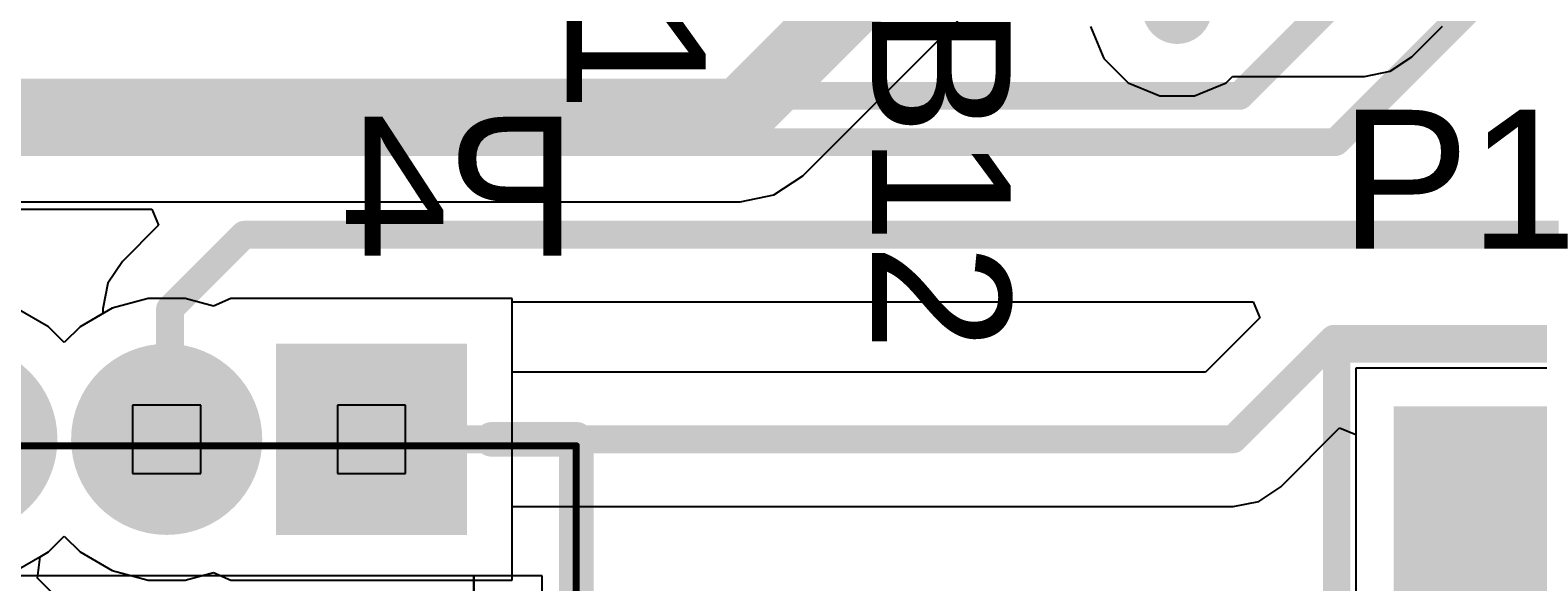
# Model space of a CAD drawing. Header units: inches. Extents: x -0.27 to 1.97, y -0.26 to 0.99.
# Drawn here: x 1.0433 to 1.478, y 0.1569 to 0.316 of the extents above; entities that cross this region are included whole.
import ezdxf

# ---------------------------------------------------------------- set-up
doc = ezdxf.new("R2010")
doc.units = ezdxf.units.IN
doc.header["$MEASUREMENT"] = 0
for name, color, linetype in [('Bottom Layer', 5, 'Continuous'), ('Bottom Overlay', 54, 'Continuous'), ('Bottom Solder', 6, 'Continuous'), ('Mechanical 15', 56, 'Continuous'), ('Mechanical 6', 56, 'Continuous'), ('Multi-Layer', 9, 'Continuous'), ('Pad Holes', 156, 'Continuous'), ('Top Layer', 1, 'Continuous'), ('Top Overlay', 2, 'Continuous'), ('Top Solder', 216, 'Continuous')]:
    doc.layers.add(name, color=color, linetype=linetype)
doc.styles.add('Arial', font='', dxfattribs={"height": 0.2})
doc.styles.get('Arial').set_extended_font_data('Arial')

# ---------------------------------------------------------------- blocks, each defined once
blk = doc.blocks.new('HDR1X2_1')
at = {"layer": 'Bottom Layer'}
blk.add_hatch(color=5, dxfattribs=at).paths.add_polyline_path([(-0.02953, 0.02953), (0.02953, 0.02953), (0.02953, -0.02953), (-0.02953, -0.02953)])
h = blk.add_hatch(color=5, dxfattribs=at)
edge = h.paths.add_edge_path()
edge.add_arc((0.1, 0), 0.02953, 0, 360)
at = {"layer": 'Bottom Solder'}
blk.add_hatch(color=6, dxfattribs=at).paths.add_polyline_path([(-0.03353, 0.03353), (0.03353, 0.03353), (0.03353, -0.03353), (-0.03353, -0.03353)])
h = blk.add_hatch(color=6, dxfattribs=at)
edge = h.paths.add_edge_path()
edge.add_arc((0.1, 0), 0.03353, 0, 360)
at = {"layer": 'Multi-Layer'}
blk.add_hatch(color=9, dxfattribs=at).paths.add_polyline_path([(-0.02953, 0.02953), (0.02953, 0.02953), (0.02953, -0.02953), (-0.02953, -0.02953)])
h = blk.add_hatch(color=9, dxfattribs=at)
edge = h.paths.add_edge_path()
edge.add_arc((0.1, 0), 0.02953, 0, 360)
at = {"layer": 'Pad Holes'}
h = blk.add_hatch(color=7, dxfattribs=at)
edge = h.paths.add_edge_path()
edge.add_arc((0, 0), 0.01772, 0, 360)
h = blk.add_hatch(color=7, dxfattribs=at)
edge = h.paths.add_edge_path()
edge.add_arc((0.1, 0), 0.01772, 0, 360)
at = {"layer": 'Top Layer'}
blk.add_hatch(color=1, dxfattribs=at).paths.add_polyline_path([(-0.02953, 0.02953), (0.02953, 0.02953), (0.02953, -0.02953), (-0.02953, -0.02953)])
h = blk.add_hatch(color=1, dxfattribs=at)
edge = h.paths.add_edge_path()
edge.add_arc((0.1, 0), 0.02953, 0, 360)
at = {"layer": 'Top Solder'}
blk.add_hatch(color=216, dxfattribs=at).paths.add_polyline_path([(-0.03353, 0.03353), (0.03353, 0.03353), (0.03353, -0.03353), (-0.03353, -0.03353)])
h = blk.add_hatch(color=216, dxfattribs=at)
edge = h.paths.add_edge_path()
edge.add_arc((0.1, 0), 0.03353, 0, 360)
at = {"layer": 'Top Overlay'}
for points in [[(-0.05, 0.05, 0.00787, 0.00787, 0), (0.15, 0.05, 0.00787, 0.00787, 0)], [(-0.05, -0.05, 0.00787, 0.00787, 0), (-0.05, 0.05, 0.00787, 0.00787, 0)], [(0.15, -0.05, 0.00787, 0.00787, 0), (0.15, 0.05, 0.00787, 0.00787, 0)], [(-0.05, -0.05, 0.00787, 0.00787, 0), (0.15, -0.05, 0.00787, 0.00787, 0)]]:
    blk.add_lwpolyline(points, format="xyseb", dxfattribs=at)
for points in [[(-0.05197, 0.05, 0.00394, 0.00394, 1), (-0.04803, 0.05, 0.00394, 0.00394, 1)], [(-0.05197, 0.05, 0.00394, 0.00394, 1), (-0.04803, 0.05, 0.00394, 0.00394, 1)], [(0.14803, 0.05, 0.00394, 0.00394, 1), (0.15197, 0.05, 0.00394, 0.00394, 1)], [(0.14803, 0.05, 0.00394, 0.00394, 1), (0.15197, 0.05, 0.00394, 0.00394, 1)], [(-0.05197, -0.05, 0.00394, 0.00394, 1), (-0.04803, -0.05, 0.00394, 0.00394, 1)], [(-0.05197, -0.05, 0.00394, 0.00394, 1), (-0.04803, -0.05, 0.00394, 0.00394, 1)], [(0.14803, -0.05, 0.00394, 0.00394, 1), (0.15197, -0.05, 0.00394, 0.00394, 1)], [(0.14803, -0.05, 0.00394, 0.00394, 1), (0.15197, -0.05, 0.00394, 0.00394, 1)]]:
    blk.add_lwpolyline(points, format="xyseb", close=True, dxfattribs=at)
blk = doc.blocks.new('CONN_TH_8P_P1_50_HCTL_HC_ZH1_5_8AW_B_32')
at = {"layer": 'Bottom Layer'}
blk.add_hatch(color=5, dxfattribs=at).paths.add_polyline_path([(-0.23229, 0.02559), (-0.1811, 0.02559), (-0.1811, -0.02559), (-0.23229, -0.02559)])
h = blk.add_hatch(color=5, dxfattribs=at)
edge = h.paths.add_edge_path()
edge.add_arc((-0.14763, 0), 0.02559, 0, 360)
h = blk.add_hatch(color=5, dxfattribs=at)
edge = h.paths.add_edge_path()
edge.add_arc((-0.08858, 0), 0.02559, 0, 360)
at = {"layer": 'Bottom Solder'}
blk.add_hatch(color=6, dxfattribs=at).paths.add_polyline_path([(-0.23425, 0.02756), (-0.17914, 0.02756), (-0.17914, -0.02756), (-0.23425, -0.02756)])
h = blk.add_hatch(color=6, dxfattribs=at)
edge = h.paths.add_edge_path()
edge.add_arc((-0.14763, 0), 0.02756, 0, 360)
h = blk.add_hatch(color=6, dxfattribs=at)
edge = h.paths.add_edge_path()
edge.add_arc((-0.08858, 0), 0.02756, 0, 360)
at = {"layer": 'Multi-Layer'}
blk.add_hatch(color=9, dxfattribs=at).paths.add_polyline_path([(-0.23229, 0.02559), (-0.1811, 0.02559), (-0.1811, -0.02559), (-0.23229, -0.02559)])
h = blk.add_hatch(color=9, dxfattribs=at)
edge = h.paths.add_edge_path()
edge.add_arc((-0.14763, 0), 0.02559, 0, 360)
h = blk.add_hatch(color=9, dxfattribs=at)
edge = h.paths.add_edge_path()
edge.add_arc((-0.08858, 0), 0.02559, 0, 360)
at = {"layer": 'Pad Holes'}
h = blk.add_hatch(color=7, dxfattribs=at)
edge = h.paths.add_edge_path()
edge.add_arc((-0.20669, 0), 0.01575, 0, 360)
h = blk.add_hatch(color=7, dxfattribs=at)
edge = h.paths.add_edge_path()
edge.add_arc((-0.14763, 0), 0.01575, 0, 360)
at = {"layer": 'Top Layer'}
blk.add_hatch(color=1, dxfattribs=at).paths.add_polyline_path([(-0.23229, 0.02559), (-0.1811, 0.02559), (-0.1811, -0.02559), (-0.23229, -0.02559)])
h = blk.add_hatch(color=1, dxfattribs=at)
edge = h.paths.add_edge_path()
edge.add_arc((-0.14763, 0), 0.02559, 0, 360)
h = blk.add_hatch(color=1, dxfattribs=at)
edge = h.paths.add_edge_path()
edge.add_arc((-0.08858, 0), 0.02559, 0, 360)
at = {"layer": 'Top Solder'}
blk.add_hatch(color=216, dxfattribs=at).paths.add_polyline_path([(-0.23425, 0.02756), (-0.17914, 0.02756), (-0.17914, -0.02756), (-0.23425, -0.02756)])
h = blk.add_hatch(color=216, dxfattribs=at)
edge = h.paths.add_edge_path()
edge.add_arc((-0.14763, 0), 0.02756, 0, 360)
h = blk.add_hatch(color=216, dxfattribs=at)
edge = h.paths.add_edge_path()
edge.add_arc((-0.08858, 0), 0.02756, 0, 360)
at = {"layer": 'Bottom Overlay'}
for points in [[(-0.26575, 0.18701, 0.01, 0.01, 0), (-0.26575, 0, 0.01, 0.01, 0)], [(-0.24139, 0, 0.01, 0.01, 0), (-0.26575, 0, 0.01, 0.01, 0)]]:
    blk.add_lwpolyline(points, format="xyseb", dxfattribs=at)
for points in [[(-0.26825, 0, 0.005, 0.005, 1), (-0.26325, 0, 0.005, 0.005, 1)], [(-0.26825, 0, 0.005, 0.005, 1), (-0.26325, 0, 0.005, 0.005, 1)], [(-0.24389, 0, 0.005, 0.005, 1), (-0.23889, 0, 0.005, 0.005, 1)]]:
    blk.add_lwpolyline(points, format="xyseb", close=True, dxfattribs=at)
at = {"layer": 'Mechanical 15'}
for p, q in [((-0.21654, 0.00984), (-0.21654, -0.00984)), ((-0.19685, 0.00984), (-0.21654, 0.00984)), ((-0.19685, -0.00984), (-0.19685, 0.00984)), ((-0.15748, 0.00984), (-0.15748, -0.00984)), ((-0.13779, 0.00984), (-0.15748, 0.00984)), ((-0.13779, -0.00984), (-0.13779, 0.00984)), ((-0.21654, -0.00984), (-0.19685, -0.00984)), ((-0.15748, -0.00984), (-0.13779, -0.00984))]:
    blk.add_line(p, q, dxfattribs=at)
for points in [[(-0.26574, 0.18689, 0.002, 0.002, 0), (-0.26574, 0.00185, 0.002, 0.002, 0)], [(0.26576, 0.00185, 0.002, 0.002, 0), (-0.26574, 0.00185, 0.002, 0.002, 0)]]:
    blk.add_lwpolyline(points, format="xyseb", dxfattribs=at)
blk.add_lwpolyline([(-0.26624, 0.00185, 0.001, 0.001, 1), (-0.26524, 0.00185, 0.001, 0.001, 1)], format="xyseb", close=True, dxfattribs=at)
blk.add_lwpolyline([(-0.26624, 0.00185, 0.001, 0.001, 1), (-0.26524, 0.00185, 0.001, 0.001, 1)], format="xyseb", close=True, dxfattribs=at)
at = {"layer": 'Mechanical 6'}
for p, q in [((-0.25591, 0.17716), (-0.25591, 0.03937)), ((-0.23622, 0.03937), (-0.23622, 0.17716)), ((-0.23622, 0.05906), (-0.23622, 0.03937)), ((-0.25591, 0.03937), (-0.23622, 0.03937)), ((-0.23622, 0.03937), (0.23622, 0.03937))]:
    blk.add_line(p, q, dxfattribs=at)

msp = doc.modelspace()

# ---------------------------------------------------------------- hatches: boundary and pattern name
at = {"layer": 'Bottom Layer'}
h = msp.add_hatch(color=5, dxfattribs=at)
edge = h.paths.add_edge_path()
edge.add_arc((1.374, 0.322), 0.01, 0, 360)
at = {"layer": 'Top Layer'}
h = msp.add_hatch(color=1, dxfattribs=at)
edge = h.paths.add_edge_path()
edge.add_arc((1.374, 0.322), 0.01, 0, 360)

# ---------------------------------------------------------------- linework, layer by layer
at = {"layer": 'Bottom Layer'}
for p, q in [((1.26602, 0.27398), (1.32802, 0.33598)), ((1.349, 0.31703), (1.35281, 0.30784)), ((1.4417, 0.3083), (1.45054, 0.31714)), ((1.35281, 0.30784), (1.35984, 0.30081)), ((1.43541, 0.3041), (1.4417, 0.3083)), ((1.35984, 0.30081), (1.36903, 0.297)), ((1.37897, 0.297), (1.38816, 0.30081)), ((1.38816, 0.30081), (1.38998, 0.30263)), ((1.38998, 0.30263), (1.428, 0.30263)), ((1.428, 0.30263), (1.43541, 0.3041)), ((1.36903, 0.297), (1.37897, 0.297)), ((1.25775, 0.26845), (1.26602, 0.27398)), ((1.00456, 0.26651), (1.248, 0.26651)), ((1.248, 0.26651), (1.25775, 0.26845)), ((1.04851, 0.23048), (1.03925, 0.23582)), ((1.06696, 0.23582), (1.05771, 0.23048)), ((1.07729, 0.23859), (1.06696, 0.23582)), ((1.08797, 0.23859), (1.07729, 0.23859)), ((1.0961, 0.23641), (1.08797, 0.23859)), ((1.1011, 0.23859), (1.0961, 0.23641)), ((1.18229, 0.23859), (1.1011, 0.23859)), ((1.1011, 0.23859), (1.1011, 0.23859)), ((1.18229, 0.15741), (1.18229, 0.23859)), ((1.05311, 0.22588), (1.04851, 0.23048)), ((1.05771, 0.23048), (1.05311, 0.22588)), ((1.51453, 0.21853), (1.42547, 0.21853)), ((1.42547, 0.21853), (1.42547, 0.12947)), ((1.04851, 0.16552), (1.05311, 0.17012)), ((1.05311, 0.17012), (1.05771, 0.16552)), ((1.03925, 0.16018), (1.04851, 0.16552)), ((1.05771, 0.16552), (1.06696, 0.16018)), ((1.06696, 0.16018), (1.07729, 0.15741)), ((1.07729, 0.15741), (1.08797, 0.15741)), ((1.08797, 0.15741), (1.0961, 0.15959)), ((1.0961, 0.15959), (1.1011, 0.15741)), ((1.1011, 0.15741), (1.1011, 0.15741)), ((1.1011, 0.15741), (1.18229, 0.15741))]:
    msp.add_line(p, q, dxfattribs=at)
for points in [[(1.248, 0.292, 0.02, 0.02, 0), (1.31, 0.354, 0.02, 0.02, 0)], [(0.994, 0.292, 0.02, 0.02, 0), (1.248, 0.292, 0.02, 0.02, 0)]]:
    msp.add_lwpolyline(points, format="xyseb", dxfattribs=at)
msp.add_lwpolyline([(1.243, 0.292, 0.01, 0.01, 1), (1.253, 0.292, 0.01, 0.01, 1)], format="xyseb", close=True, dxfattribs=at)
msp.add_lwpolyline([(1.243, 0.292, 0.01, 0.01, 1), (1.253, 0.292, 0.01, 0.01, 1)], format="xyseb", close=True, dxfattribs=at)
at = {"layer": 'Top Layer'}
for p, q in [((0.88073, 0.26433), (1.0784, 0.26433)), ((1.0784, 0.26433), (1.08032, 0.25971)), ((1.08032, 0.25971), (1.06989, 0.24929)), ((1.06989, 0.24929), (1.06569, 0.243)), ((1.06569, 0.243), (1.06422, 0.23559)), ((1.04851, 0.23048), (1.03925, 0.23582)), ((1.06422, 0.23559), (1.06422, 0.23424)), ((1.18229, 0.21737), (1.18229, 0.23763)), ((1.18229, 0.23763), (1.39587, 0.23763)), ((1.39587, 0.23763), (1.39779, 0.23301)), ((1.05311, 0.22588), (1.04851, 0.23048)), ((1.05771, 0.23048), (1.05311, 0.22588)), ((1.06422, 0.23424), (1.05771, 0.23048)), ((1.39779, 0.23301), (1.38215, 0.21737)), ((1.38215, 0.21737), (1.18229, 0.21737)), ((1.40387, 0.1843), (1.42085, 0.20128)), ((1.42085, 0.20128), (1.42547, 0.19937)), ((1.42547, 0.19937), (1.42547, 0.14937)), ((1.39759, 0.1801), (1.40387, 0.1843)), ((1.18229, 0.15741), (1.18229, 0.17863)), ((1.18229, 0.17863), (1.39017, 0.17863)), ((1.39017, 0.17863), (1.39759, 0.1801)), ((1.04851, 0.16552), (1.05311, 0.17012)), ((1.05311, 0.17012), (1.05771, 0.16552)), ((1.04611, 0.16413), (1.04851, 0.16552)), ((1.05771, 0.16552), (1.06696, 0.16018)), ((1.04542, 0.15798), (1.04611, 0.16413)), ((1.05402, 0.14937), (1.04542, 0.15798)), ((1.06696, 0.16018), (1.07729, 0.15741)), ((1.07729, 0.15741), (1.08797, 0.15741)), ((1.08797, 0.15741), (1.0961, 0.15959)), ((1.0961, 0.15959), (1.1011, 0.15741)), ((1.1011, 0.15741), (1.1011, 0.15741)), ((1.1011, 0.15741), (1.18229, 0.15741))]:
    msp.add_line(p, q, dxfattribs=at)
for points in [[(1.392, 0.297, 0.008, 0.008, 0), (1.45923, 0.36423, 0.008, 0.008, 0)], [(1.41971, 0.28371, 0.008, 0.008, 0), (1.50116, 0.36516, 0.008, 0.008, 0)], [(0.818, 0.297, 0.008, 0.008, 0), (1.392, 0.297, 0.008, 0.008, 0)], [(0.87271, 0.28371, 0.008, 0.008, 0), (1.41971, 0.28371, 0.008, 0.008, 0)], [(1.08359, 0.23559, 0.008, 0.008, 0), (1.105, 0.257, 0.008, 0.008, 0)], [(1.105, 0.257, 0.008, 0.008, 0), (1.484, 0.257, 0.008, 0.008, 0)], [(1.08359, 0.19896, 0.008, 0.008, 0), (1.08359, 0.23559, 0.008, 0.008, 0)], [(1.39017, 0.198, 0.008, 0.008, 0), (1.41917, 0.227, 0.008, 0.008, 0)], [(1.41917, 0.227, 0.008, 0.008, 0), (1.483, 0.227, 0.008, 0.008, 0)], [(1.08263, 0.198, 0.008, 0.008, 0), (1.08359, 0.19896, 0.008, 0.008, 0)], [(1.14169, 0.198, 0.008, 0.008, 0), (1.39017, 0.198, 0.008, 0.008, 0)]]:
    msp.add_lwpolyline(points, format="xyseb", dxfattribs=at)
for points in [[(1.39, 0.297, 0.004, 0.004, 1), (1.394, 0.297, 0.004, 0.004, 1)], [(1.39, 0.297, 0.004, 0.004, 1), (1.394, 0.297, 0.004, 0.004, 1)], [(1.41771, 0.28371, 0.004, 0.004, 1), (1.42171, 0.28371, 0.004, 0.004, 1)], [(1.41771, 0.28371, 0.004, 0.004, 1), (1.42171, 0.28371, 0.004, 0.004, 1)], [(1.103, 0.257, 0.004, 0.004, 1), (1.107, 0.257, 0.004, 0.004, 1)], [(1.103, 0.257, 0.004, 0.004, 1), (1.107, 0.257, 0.004, 0.004, 1)], [(1.08159, 0.23559, 0.004, 0.004, 1), (1.08559, 0.23559, 0.004, 0.004, 1)], [(1.08159, 0.23559, 0.004, 0.004, 1), (1.08559, 0.23559, 0.004, 0.004, 1)], [(1.41717, 0.227, 0.004, 0.004, 1), (1.42117, 0.227, 0.004, 0.004, 1)], [(1.41717, 0.227, 0.004, 0.004, 1), (1.42117, 0.227, 0.004, 0.004, 1)], [(1.08063, 0.198, 0.004, 0.004, 1), (1.08463, 0.198, 0.004, 0.004, 1)], [(1.08159, 0.19896, 0.004, 0.004, 1), (1.08559, 0.19896, 0.004, 0.004, 1)], [(1.08159, 0.19896, 0.004, 0.004, 1), (1.08559, 0.19896, 0.004, 0.004, 1)], [(1.13969, 0.198, 0.004, 0.004, 1), (1.14369, 0.198, 0.004, 0.004, 1)], [(1.38817, 0.198, 0.004, 0.004, 1), (1.39217, 0.198, 0.004, 0.004, 1)], [(1.38817, 0.198, 0.004, 0.004, 1), (1.39217, 0.198, 0.004, 0.004, 1)]]:
    msp.add_lwpolyline(points, format="xyseb", close=True, dxfattribs=at)

# ---------------------------------------------------------------- block references
msp.add_blockref('HDR1X2_1', (1.47, 0.174))
at = {"rotation": 180}
msp.add_blockref('CONN_TH_8P_P1_50_HCTL_HC_ZH1_5_8AW_B_32', (0.935, 0.198), dxfattribs=at)

# ---------------------------------------------------------------- texts
at = {"layer": 'Bottom Overlay', "style": 'Arial', "text_generation_flag": 2}
msp.add_text('P4', height=0.04, dxfattribs=at).set_placement((1.201, 0.251))
at = {"layer": 'Top Overlay', "style": 'Arial'}
for s, p in [('C1', (1.198, 0.364)), ('FB12', (1.286, 0.357))]:
    msp.add_text(s, height=0.04, rotation=270, dxfattribs=at).set_placement(p)
msp.add_text('P1', height=0.04, dxfattribs=at).set_placement((1.421, 0.253))

doc.saveas('drawing.dxf')
